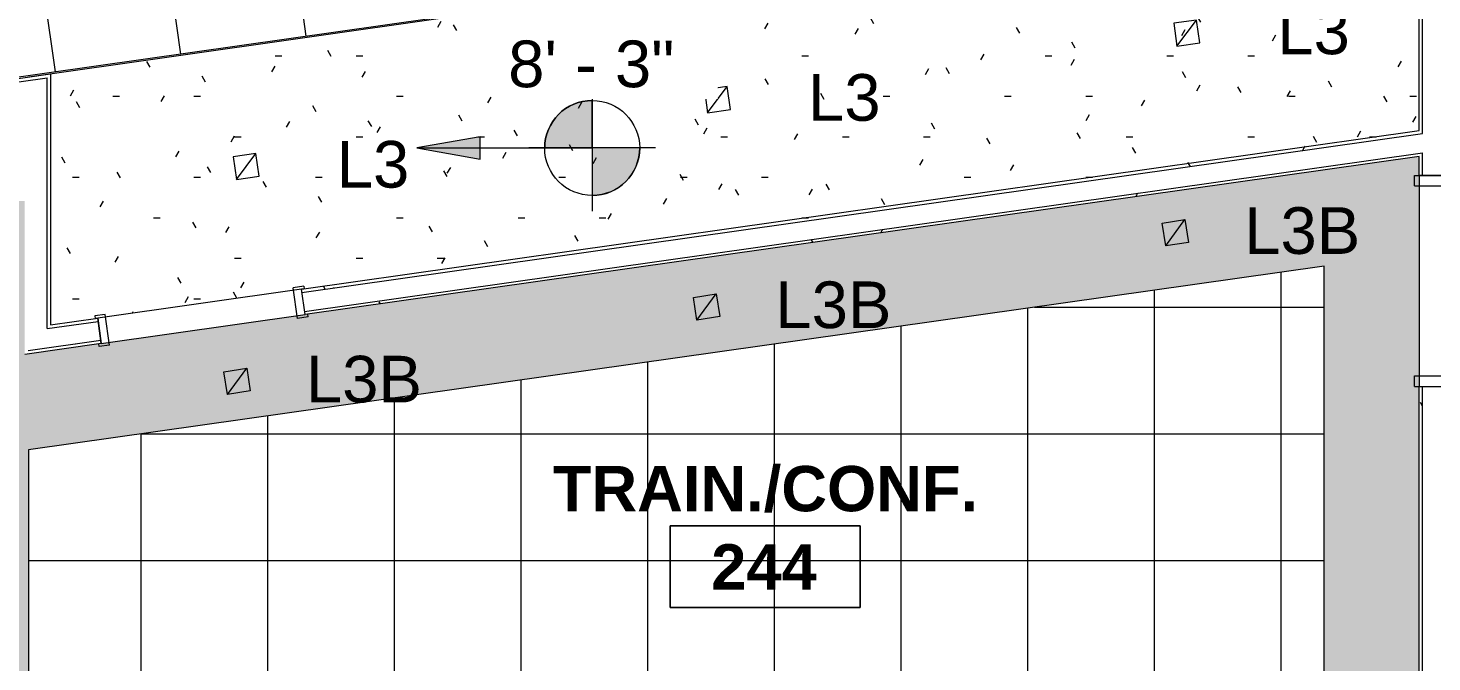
# Model space of a CAD drawing. Header units: inches. Extents: x -24 to 3083, y 122 to 13691.
# Drawn here: x 1251.1 to 1517.1, y 12388.2 to 12508.3 of the extents above; entities that cross this region are included whole.
import ezdxf

# ---------------------------------------------------------------- set-up
doc = ezdxf.new("R2010")
doc.units = ezdxf.units.IN
doc.header["$MEASUREMENT"] = 0
for name, color, linetype, lineweight in [('X2$0$A-AREA-IDEN', 2, 'Continuous', 9), ('X2$0$A-CLNG', 13, 'Continuous', 13), ('X2$0$A-CLNG-PATT', 13, 'Continuous', 13), ('X2$0$A-DOOR', 31, 'Continuous', 13), ('X2$0$A-DOOR-FRAM', 31, 'Continuous', 20), ('X2$0$A-WALL', 113, 'Continuous', 13), ('X2$0$A-WALL-PATT', 111, 'Continuous', 13), ('X2$0$E-LITE-EQPM', 33, 'Continuous', 9), ('X2$0$E-LITE-EQPM-IDEN', 33, 'Continuous', 9), ('X2$0$G-ANNO-DIMS', 111, 'Continuous', 9), ('X2$0$I-WALL', 2, 'Continuous', 9)]:
    doc.layers.add(name, color=color, linetype=linetype, lineweight=lineweight)
doc.styles.add('X2$0$Arial_3', font='arial.ttf', dxfattribs={"height": 8.85179640718562})
doc.styles.add('X2$0$Swis721 Lt BT_B', font='', dxfattribs={"height": 8.583975346687202})
doc.styles.get('X2$0$Swis721 Lt BT_B').set_extended_font_data('Swis721 Lt BT', bold=True)
pattern_1 = [(0, (0, 0), (30.72, 7.68), [1.267, -21.773, 1.267, -21.773, -122.88]), (0, (0, 0), (30.72, 7.68), [-46.08, 1.267, -44.813, 1.267, -21.773, -53.76]), (0, (0, 0), (30.72, 7.68), [-115.2, 1.267, -14.093, 1.267, -37.133]), (120, (11.52, 3.84), (-22.01107510106448, 22.76430040425796), [1.267, -21.773, 1.267, -21.773, -122.88]), (120, (11.52, 3.84), (-22.01107510106448, 22.76430040425796), [-46.07999999999999, 1.267, -44.813, 1.267, -21.773, -53.75999999999999]), (120, (11.52, 3.84), (-22.01107510106448, 22.76430040425796), [-115.2, 1.267, -14.093, 1.267, -37.133]), (240, (15.36, 19.2), (-8.708924898935503, -30.44430040425795), [1.267, -21.773, 1.267, -21.773, -122.88]), (240, (15.36, 19.2), (-8.708924898935503, -30.44430040425795), [-46.08, 1.267, -44.813, 1.267, -21.773, -53.76]), (240, (15.36, 19.2), (-8.708924898935503, -30.44430040425795), [-115.2, 1.267, -14.093, 1.267, -37.133])]

# ---------------------------------------------------------------- blocks, each defined once
blk = doc.blocks.new('X2$0$Single Flush - OTJ_SOLIDFLUSH_ALUM-4896364-FIRST FLOOR')
at = {"layer": 'X2$0$A-DOOR-FRAM'}
for p, q in [((-20.00000000000034, 3.312499999999999), (-20.00000000000034, -2.4375)), ((-20.00000000000034, 3.312499999999999), (-18.00000000000034, 3.312499999999999)), ((-18.00000000000034, 3.312499999999999), (-18.00000000000034, -2.4375)), ((18.00000399999976, 3.312499999999999), (18.00000399999976, -2.4375)), ((18.00000399999976, 3.312499999999999), (20.00000399999975, 3.312499999999999)), ((20.00000399999975, 3.312499999999999), (20.00000399999975, -2.4375)), ((-20.00000000000034, -2.437499999999999), (-18.00000000000034, -2.437499999999999)), ((18.00000399999976, -2.437499999999999), (20.00000399999975, -2.437499999999999))]:
    blk.add_line(p, q, dxfattribs=at)
blk = doc.blocks.new('X2$0$Double Flush w-Skinny Lite - Int-N-LDMF-36_ x 84_-4914563-FIRST FLOOR')
at = {"layer": 'X2$0$A-DOOR-FRAM'}
for p, q in [((-20, 2.9375), (-20, 2.437499999999999)), ((-20, 2.9375), (-18, 2.9375)), ((-18, 2.9375), (-18, -2.9375)), ((18.00000399999999, 2.9375), (18.00000399999999, -2.9375)), ((18.00000399999999, 2.9375), (20.000004, 2.9375)), ((20.000004, 2.9375), (20.000004, 2.4375)), ((-20, 2.4375), (-19.49999999999999, 2.4375)), ((-19.49999999999999, 2.4375), (-19.49999999999999, -2.4375)), ((19.50000399999999, 2.4375), (19.50000399999999, -2.4375)), ((19.50000399999999, 2.4375), (20.000004, 2.4375)), ((-20, -2.9375), (-20, -2.4375)), ((-20, -2.4375), (-19.49999999999999, -2.4375)), ((19.50000399999999, -2.4375), (20.000004, -2.4375)), ((20.000004, -2.9375), (20.000004, -2.4375)), ((-20, -2.9375), (-18, -2.9375)), ((18.00000399999999, -2.9375), (20.000004, -2.9375))]:
    blk.add_line(p, q, dxfattribs=at)
blk = doc.blocks.new('X2$0$L-Recessed Square Downlight - 4_-4552743-FIRST FLOOR')
at = {"layer": 'X2$0$E-LITE-EQPM'}
for p, q in [((-2.187499999999749, -2.18750000000022), (-2.187499999999749, 2.187499999999678)), ((-2.187499999999749, 2.187499999999678), (2.187500000000309, 2.187499999999678)), ((-2.187499999999749, 2.187499999999678), (2.187500000000309, -2.18750000000022)), ((2.187500000000309, 2.187499999999678), (2.187500000000309, -2.18750000000022)), ((2.187500000000309, -2.18750000000022), (-2.187499999999748, -2.18750000000022))]:
    blk.add_line(p, q, dxfattribs=at)
blk = doc.blocks.new('X2$0$L-Recessed Square Downlight - 4_  wall washer-V6-FIRST FLOOR')
at = {"layer": 'X2$0$E-LITE-EQPM'}
for p, q in [((-2.187499999999749, -2.18750000000022), (-2.187499999999749, 2.187499999999678)), ((-2.187499999999749, 2.187499999999678), (2.187500000000309, 2.187499999999678)), ((-2.187499999999749, 2.187499999999678), (2.187500000000309, -2.18750000000022)), ((2.187500000000309, 2.187499999999678), (2.187500000000309, -2.18750000000022)), ((2.187500000000309, -2.18750000000022), (-2.187499999999748, -2.18750000000022))]:
    blk.add_line(p, q, dxfattribs=at)
blk = doc.blocks.new('X2$0$Room Tag - Room Name and Number-3379422-FIRST FLOOR')
at = {"layer": 'X2$0$A-AREA-IDEN'}
for p, q in [((-0.1880646717928032, -0.1635729993857746), (-0.1880646717928032, -0.001823739990654245)), ((-0.1880646717928032, -0.001823739990654244), (0.1869353282071967, -0.001823739990654244)), ((0.1869353282071967, -0.001823739990655456), (-0.1880646717928029, -0.001823739990654244)), ((-0.1880646717928029, -0.001823739990654251), (-0.1880646717928032, -0.1635729993857734)), ((0.1869353282071967, -0.001823739990654244), (0.1869353282071967, -0.1635729993857746)), ((0.1869353282071964, -0.1635729993857746), (0.1869353282071967, -0.001823739990655458)), ((0.1869353282071967, -0.1635729993857746), (-0.1880646717928032, -0.1635729993857746)), ((-0.1880646717928032, -0.1635729993857734), (0.1869353282071964, -0.1635729993857746))]:
    blk.add_line(p, q, dxfattribs=at)
blk = doc.blocks.new('X2$0$Spot Elevations - Spot Elevation - Target Filled-49714-FIRST FLOOR')
at = {"layer": 'X2$0$G-ANNO-DIMS'}
h = blk.add_hatch(color=256, dxfattribs=at)
edge = h.paths.add_edge_path(flags=0)
edge.add_line((1.249000902703301e-16, 0), (-0.09374999999999985, 0))
edge.add_arc((4.891920202254595e-16, -2.60208521396521e-16), 0.09375000000000024, 90.00000000000063, 180.0000000000003, ccw=False)
edge.add_line((1.249000902703301e-16, 0.09375000000000007), (1.249000902703301e-16, 0))
h = blk.add_hatch(color=256, dxfattribs=at)
edge = h.paths.add_edge_path(flags=0)
edge.add_line((1.249000902703301e-16, 0), (0.09375000000000029, 0))
edge.add_arc((2.289834988289385e-16, 6.245004513516504e-17), 0.09374999999999996, 269.99999999999955, 359.99999999999966, ccw=False)
edge.add_line((1.249000902703301e-16, -0.09375), (1.249000902703301e-16, 0))
for p, q in [((-2.706168622523819e-16, 0.1243846875261664), (-2.706168622523819e-16, -0.125)), ((1.249000902703301e-16, 0), (1.249000902703301e-16, 0.09375000000000007)), ((0.1250000000000001, 7.067913962433002e-16), (-0.1249999999999998, 7.067913962433002e-16)), ((-0.09374999999999985, 0), (1.249000902703301e-16, 0)), ((1.249000902703301e-16, 0), (1.249000902703301e-16, -0.09375)), ((0.09375000000000029, 0), (1.249000902703301e-16, 0))]:
    blk.add_line(p, q, dxfattribs=at)
blk.add_circle((1.249000902703301e-16, 0), 0.09375000000000006, dxfattribs=at)
for centre, radius, start, end in [((4.891920202254595e-16, -2.60208521396521e-16), 0.09375000000000024, 90.0000000000002, 179.9999999999999), ((2.289834988289385e-16, 6.245004513516504e-17), 0.09374999999999996, 269.9999999999992, 359.9999999999993)]:
    blk.add_arc(centre, radius, start, end, dxfattribs=at)
blk = doc.blocks.new('X2')
at = {"layer": 'X2$0$A-CLNG-PATT'}
h = blk.add_hatch(dxfattribs=at)
h.set_pattern_fill('FP2_74', color=256, style=0, pattern_type=2)
h.set_pattern_definition([(8.074, (26217.482, 12544.489), (3.370847015057261, -23.76209987356083), []), (278.074, (26217.482, 12544.489), (-23.76209987356083, -3.370847015057261), [])])
h.paths.add_polyline_path([(25830.86037864333, 12447.85954503183), (25830.89416242711, 12447.86185002355), (26733.77288079668, 12576.06873422016), (26769.29907586632, 12581.10841181766), (26759.73493089769, 12641.35613648421), (26759.69921647511, 12641.35613648422), (25846.81603283539, 12511.86254390179), (25772.94647931332, 12511.86254390179), (25772.94647931332, 12447.98330596964), (25830.23537864333, 12447.98330596964), (25830.23537864333, 12447.85954503183)], flags=0)
h = blk.add_hatch(dxfattribs=at)
h.set_pattern_fill('FP2_1', color=256, style=0, pattern_type=2)
h.set_pattern_definition(pattern_1)
h.paths.add_polyline_path([(26197.00109085786, 12452.06896977697), (26456.30722931333, 12488.85363906977), (26456.30722931333, 12536.70799139035), (26197.00109085786, 12499.60769342911), (26197.00109085786, 12452.71784294674)], flags=0)
h = blk.add_hatch(dxfattribs=at)
h.set_pattern_fill('FP2_1', color=256, style=0, pattern_type=2)
h.set_pattern_definition(pattern_1)
h.paths.add_polyline_path([(25694.33336055828, 12119.16813648421), (25694.33336055828, 12138.40076148421), (25540.30722931332, 12138.40076148421), (25540.30722931332, 12119.16813648421), (25641.98303642479, 12119.16813648421)], flags=0)
h.paths.add_polyline_path([(26192.85965643385, 12119.17263648422), (26332.6414855583, 12119.17263648422), (26332.6414855583, 12138.40076148421), (26192.85965643385, 12138.40076148421), (26192.85965643385, 12428.37745533608), (26438.30722931333, 12463.19617521241), (26438.30722931333, 12138.40076148421), (26351.64148555828, 12138.40076148421), (26351.64148555828, 12119.17263648422), (26456.30722931333, 12119.17263648422), (26456.30722931333, 12483.92983184179), (26192.12609085786, 12446.45360443982), (26192.12609085786, 12475.50955231424), (26164.12609085786, 12475.50955231424), (26164.12609085786, 12474.25955231424), (26159.87609085786, 12474.25955231424), (26159.87609085786, 12475.50955231424), (26136.12609085786, 12475.50955231424), (26136.12609085786, 12438.50955231414), (25892.28144421932, 12403.91824246407), (25891.11037864333, 12403.91826148419), (25891.11037864333, 12441.66413034901), (25865.23537864333, 12441.66413034901), (25865.23537864333, 12440.41413034901), (25860.98537864333, 12440.41413034901), (25860.98537864333, 12441.66413034901), (25835.11037864333, 12441.66413034901), (25835.11037864333, 12403.9182614842), (25515.31948555829, 12403.9182614842), (25515.31948555829, 12365.91851148421), (25530.3067355583, 12365.91851148421), (25530.3067355583, 12341.91851148421), (25515.38386654815, 12341.91851148421), (25515.38386654815, 12141.56399912924), (25533.38386654815, 12141.56399912924), (25533.38386654815, 12385.9182614842), (25835.11037864333, 12385.9182614842), (25835.11037864333, 12138.40076148421), (25751.48073555829, 12138.40076148421), (25751.48073555829, 12119.17263648422), (25852.64148555829, 12119.17263648422), (25852.64148555829, 12136.23013648421), (25860.98537864334, 12136.23013648421), (25860.98537864334, 12137.23069898422), (25865.23537864334, 12137.23069898422), (25865.23537864334, 12136.23013648421), (25871.64148555829, 12136.23013648421), (25871.64148555829, 12119.17263648422), (26092.64148555829, 12119.17263648422), (26092.64148555829, 12138.40076148421), (25892.28144421932, 12138.40076148421), (25892.28144421932, 12385.73800916321), (26131.25109085787, 12419.63778290161), (26131.25109085787, 12138.40076148421), (26111.64148555828, 12138.40076148421), (26111.64148555828, 12119.17263648422), (26159.38198555829, 12119.17263648422), (26159.38198555829, 12136.17263648422), (26159.87609085787, 12136.17263648422), (26159.87609085787, 12137.42263648422), (26164.12609085787, 12137.42263648422), (26164.12609085787, 12136.17263648422), (26164.25698555829, 12136.17263648422), (26164.25698555829, 12119.17263648422)], flags=0)
h.paths.add_polyline_path([(25931.70798530112, 12129.58543204254), (25932.06505871468, 12128.70315536366), (25932.19606615642, 12128.69489912422), (25932.27124627082, 12128.75840315282), (25932.28632521731, 12128.87293912267), (25932.21599848166, 12128.96459070896), (25932.10146251181, 12128.97966965545), (25932.00981092552, 12128.9093429198), (25931.97495106126, 12128.87293912267), (25931.79416457831, 12129.35543204254)], flags=0)
h.paths.add_polyline_path([(26042.49314155113, 12129.58543204254), (26042.20639487322, 12128.87293912267), (26042.13606813757, 12128.96459070896), (26042.02153216772, 12128.97966965545), (26041.92988058143, 12128.9093429198), (26041.91884355664, 12128.78504888775), (26041.98512837058, 12128.70315536366), (26042.09966434044, 12128.68807641717), (26042.19131592673, 12128.75840315282), (26042.4097243455, 12129.35543204254)], flags=0)
h.paths.add_polyline_path([(26000.49091142479, 12125.19715079254), (25932.55564155112, 12125.19715079254), (25932.52439155112, 12125.92918204254), (25931.70798530112, 12125.93152579254), (25931.70798530112, 12129.58543204254), (25932.52439155112, 12129.58543204254), (25932.55972601585, 12130.90696420125), (25932.59506048057, 12130.91643204254), (25938.55564155112, 12130.88518204254), (25938.55564155112, 12131.05543204254), (26035.64548530112, 12131.05543204254), (26035.64548530112, 12130.88518204254), (26041.67432731574, 12130.85529415655), (26041.67673530112, 12129.58543204254), (26042.49314155113, 12129.58543204254), (26042.49314155113, 12125.92918204254), (26041.67673530112, 12125.92590079254), (26041.64548530112, 12125.19715079254), (26011.35478642479, 12125.19715079254)], flags=0)
h.paths.add_polyline_path([(26042.49229151166, 12125.93152579254), (26042.13606813757, 12126.81145872141), (26042.00506069583, 12126.81971496085), (26041.92988058143, 12126.75621093226), (26041.91480163494, 12126.64167496241), (26041.98512837058, 12126.55002337612), (26042.09966434044, 12126.53494442962), (26042.19131592673, 12126.60527116527), (26042.22617579099, 12126.64167496241), (26042.40819173374, 12126.15590079254)], flags=0)
h.paths.add_polyline_path([(25931.7088634867, 12125.93152579254), (25931.99473197903, 12126.64167496241), (25932.06505871468, 12126.55002337612), (25932.17959468453, 12126.53494442962), (25932.27124627082, 12126.60527116527), (25932.28632521731, 12126.71980713512), (25932.20861027976, 12126.81451901484), (25932.10146251181, 12126.82653766791), (25932.00981092552, 12126.75621093226), (25931.7902124515, 12126.15590079254)], flags=0)
h.paths.add_polyline_path([(26041.82330046191, 12127.54742840258), (26041.97170707145, 12127.608900433), (26042.03317910187, 12127.75730704254), (26041.97170707145, 12127.90571365207), (26041.82330046191, 12127.96718568249), (26041.67673530112, 12127.90571365207), (26041.71836114194, 12127.57554680862), (26041.76897987273, 12127.55457984382)], flags=0)
h.paths.add_polyline_path([(25932.37782639033, 12127.54742840258), (25932.52439155112, 12127.608900433), (25932.48276571032, 12127.93906727645), (25932.32350580116, 12127.96003424126), (25932.19606615642, 12127.86224636251), (25932.17509919162, 12127.70298645335), (25932.27288707036, 12127.57554680862), (25932.32350580116, 12127.55457984382)], flags=0)
h.paths.add_polyline_path([(25523.7269855583, 12190.41387625682), (25524.60926223717, 12190.77094967037), (25524.61751847661, 12190.90195711211), (25524.55401444801, 12190.97713722651), (25524.43947847816, 12190.992216173), (25524.34782689187, 12190.92188943735), (25524.33274794538, 12190.8073534675), (25524.40307468103, 12190.71570188121), (25524.43947847816, 12190.68084201695), (25523.9569855583, 12190.50005553399)], flags=0)
h.paths.add_polyline_path([(25523.72698555829, 12301.19903250681), (25524.43947847816, 12300.91228582891), (25524.34782689187, 12300.84195909326), (25524.33274794538, 12300.72742312341), (25524.40307468103, 12300.63577153712), (25524.51761065088, 12300.62069259062), (25524.60926223717, 12300.69101932628), (25524.62434118366, 12300.80555529613), (25524.55401444801, 12300.89720688242), (25524.29792050173, 12300.99196382171)], flags=0)
h.paths.add_polyline_path([(25527.38323555829, 12301.19903250681), (25526.50095887942, 12300.84195909326), (25526.49270263997, 12300.71095165151), (25526.55620666857, 12300.63577153712), (25526.67074263842, 12300.62069259062), (25526.76239422471, 12300.69101932628), (25526.77747317121, 12300.80555529613), (25526.70714643555, 12300.89720688242), (25526.67074263842, 12300.93206674668), (25527.27071402574, 12301.15687153141)], flags=0)
h.paths.add_polyline_path([(25526.67074263842, 12190.41387625681), (25523.7269855583, 12190.41387625682), (25523.72698555829, 12191.23028250681), (25522.40545339958, 12191.26561697154), (25522.39598555829, 12191.30095143626), (25522.3819855583, 12197.26153250681), (25522.25698555829, 12197.26153250681), (25522.25698555829, 12294.35137625681), (25522.42723555829, 12294.35137625681), (25522.45712139924, 12300.38021827144), (25523.72698555829, 12300.38262625681), (25523.72698555829, 12301.19903250681), (25527.38323555829, 12301.19903250681), (25527.3865168083, 12300.38262625681), (25528.11526680829, 12300.35137625681), (25528.11526680829, 12191.26153250681), (25527.38323555829, 12191.23028250681), (25527.38089180829, 12190.41387625681), (25526.70714643555, 12190.41387625681)], flags=0)
h.paths.add_polyline_path([(25527.38089180829, 12190.41475444238), (25526.67074263842, 12190.70062293472), (25526.76239422471, 12190.77094967037), (25526.77747317121, 12190.88548564022), (25526.70714643555, 12190.97713722651), (25526.59261046571, 12190.992216173), (25526.49789858599, 12190.91450123545), (25526.48587993293, 12190.8073534675), (25526.55620666857, 12190.71570188121), (25527.15651680829, 12190.49610340719)], flags=0)
h.paths.add_polyline_path([(25525.55511055829, 12190.87383870607), (25525.70351716783, 12190.93531073649), (25525.76498919825, 12191.08371734603), (25525.70351716783, 12191.23028250681), (25525.37335032438, 12191.18865666601), (25525.35238335957, 12191.02939675685), (25525.45017123832, 12190.90195711211), (25525.50078996912, 12190.88099014731)], flags=0)
h.paths.add_polyline_path([(26446.26715643386, 12262.5432614842), (26447.14943311273, 12262.90033489776), (26447.15768935217, 12263.0313423395), (26447.09418532357, 12263.1065224539), (26446.97964935372, 12263.12160140039), (26446.88799776743, 12263.05127466474), (26446.87291882094, 12262.93673869489), (26446.94324555659, 12262.8450871086), (26446.97964935372, 12262.81022724433), (26446.49715643386, 12262.62944076138)], flags=0)
h.paths.add_polyline_path([(26446.26715643385, 12373.3284177342), (26446.97964935372, 12373.0416710563), (26446.88799776743, 12372.97134432065), (26446.87291882094, 12372.8568083508), (26446.94324555659, 12372.76515676451), (26447.06753958864, 12372.75411973972), (26447.14943311273, 12372.82040455366), (26447.16451205922, 12372.93494052351), (26447.09418532357, 12373.0265921098), (26446.49715643386, 12373.24500052858)], flags=0)
h.paths.add_polyline_path([(26447.06753958864, 12262.5432614842), (26446.26715643386, 12262.5432614842), (26446.26715643385, 12263.3596677342), (26444.94562427514, 12263.39500219893), (26444.93615643385, 12263.43033666365), (26444.92215643385, 12269.3909177342), (26444.79715643385, 12269.3909177342), (26444.79715643385, 12366.4807614842), (26444.96740643386, 12366.4807614842), (26444.9972922748, 12372.50960349882), (26446.26715643385, 12372.5120114842), (26446.26715643385, 12373.3284177342), (26449.92340643385, 12373.3284177342), (26449.92668768386, 12372.5120114842), (26450.65543768385, 12372.4807614842), (26450.65543768385, 12263.3909177342), (26449.92340643385, 12263.3596677342), (26449.92106268385, 12262.5432614842), (26447.12061168809, 12262.5432614842)], flags=0)
h.paths.add_polyline_path([(26449.92106268385, 12262.54413966977), (26449.21091351398, 12262.83000816211), (26449.30256510027, 12262.90033489776), (26449.31764404677, 12263.01487086761), (26449.24731731111, 12263.1065224539), (26449.13278134127, 12263.12160140039), (26449.03806946155, 12263.04388646284), (26449.02605080849, 12262.93673869489), (26449.09637754413, 12262.8450871086), (26449.69668768386, 12262.62548863458)], flags=0)
h.paths.add_polyline_path([(26448.09528143385, 12263.00322393346), (26448.24368804339, 12263.06469596387), (26448.30516007381, 12263.21310257341), (26448.24368804339, 12263.3596677342), (26447.91352119994, 12263.31804189339), (26447.89255423513, 12263.15878198423), (26447.99034211388, 12263.0313423395), (26448.04096084468, 12263.0103753747)], flags=0)
h.paths.add_polyline_path([(25525.70351716783, 12300.38262625681), (25525.73687079221, 12300.42425209762), (25525.75783775701, 12300.58351200678), (25525.66004987827, 12300.71095165151), (25525.50078996912, 12300.73191861632), (25525.37335032438, 12300.63413073758), (25525.35238335957, 12300.47487082842), (25525.40670394876, 12300.38262625681), (25525.66004987827, 12300.38262625681)], flags=0)
h.paths.add_polyline_path([(26448.20022075383, 12372.5120114842), (26448.27704166777, 12372.55363732501), (26448.29800863258, 12372.71289723417), (26448.20022075383, 12372.8403368789), (26448.04096084468, 12372.86130384371), (26447.91352119994, 12372.76351596497), (26447.89255423513, 12372.60425605581), (26447.94687482432, 12372.5120114842), (26447.99034211388, 12372.5120114842)], flags=0)
h.paths.add_polyline_path([(26449.17184742763, 12372.74493467017), (26449.27857796041, 12372.78914390437), (26449.32278719461, 12372.89587443715), (26449.27857796041, 12373.00260496994), (26449.24731731111, 12373.07509220417), (26449.04112975498, 12372.97134432065), (26449.03287351553, 12372.8403368789), (26449.09637754413, 12372.76515676451), (26449.13278134127, 12372.75007781801)], flags=0)
h.paths.add_polyline_path([(25882.21559310364, 12404.16413034901), (25844.00516418303, 12404.16413034901), (25844.00516418303, 12408.41413034901), (25882.21559310364, 12408.41413034901), (25882.21559310364, 12404.664130349)], flags=0)
h.paths.add_polyline_path([(25882.21559310364, 12408.66413034901), (25844.00516418303, 12408.66413034901), (25844.00516418303, 12412.91413034901), (25882.21559310364, 12412.91413034901), (25882.21559310364, 12411.06395592318)], flags=0)
h.paths.add_polyline_path([(25882.21559310364, 12413.24746368234), (25844.00516418303, 12413.24746368234), (25844.00516418303, 12417.49746368234), (25882.21559310364, 12417.49746368234)], flags=0)
h.paths.add_polyline_path([(25855.6274669072, 12417.74746368234), (25844.00516418303, 12417.74746368234), (25844.00516418303, 12421.99746368234), (25882.21559310364, 12421.99746368234), (25882.21559310364, 12417.74746368234), (25859.26053642479, 12417.74746368234)], flags=0)
h.paths.add_polyline_path([(25882.21559310364, 12422.33079701567), (25844.00516418303, 12422.33079701567), (25844.00516418303, 12426.58079701567), (25882.21559310364, 12426.58079701567)], flags=0)
h.paths.add_polyline_path([(25859.26053642479, 12426.83079701567), (25844.00516418303, 12426.83079701567), (25844.00516418303, 12431.08079701567), (25882.21559310364, 12431.08079701567), (25882.21559310364, 12426.83079701567), (25869.10355533661, 12426.83079701567)], flags=0)
h.paths.add_polyline_path([(25875.9034164707, 12431.41413034901), (25844.00516418303, 12431.41413034901), (25844.00516418303, 12435.66413034901), (25882.21559310364, 12435.66413034901), (25882.21559310364, 12431.41413034901)], flags=0)
h.paths.add_polyline_path([(25859.26053642479, 12435.91413034901), (25844.00516418303, 12435.91413034901), (25844.00516418303, 12440.16413034901), (25882.21559310364, 12440.16413034901), (25882.21559310364, 12435.91413034901)], flags=0)
h.paths.add_polyline_path([(26167.12609085787, 12438.00955231424), (26140.79253361849, 12438.00955231424), (26140.79253361849, 12442.25955231424), (26183.20964809724, 12442.25955231424), (26183.20964809724, 12438.00955231424)], flags=0)
h.paths.add_polyline_path([(26140.79253361849, 12442.50955231424), (26140.79253361849, 12446.75955231424), (26183.20964809724, 12446.75955231424), (26183.20964809724, 12442.50955231424), (26163.44903642479, 12442.50955231424)], flags=0)
h.paths.add_polyline_path([(26140.79253361849, 12447.09288564757), (26140.79253361849, 12451.34288564757), (26183.20964809724, 12451.34288564757), (26183.20964809724, 12447.09288564757), (26163.44903642479, 12447.09288564757)], flags=0)
h.paths.add_polyline_path([(26163.44903642479, 12451.59288564757), (26140.79253361849, 12451.59288564757), (26140.79253361849, 12455.84288564757), (26183.20964809724, 12455.84288564757), (26183.20964809724, 12451.59288564757), (26182.22107076084, 12451.59288564757)], flags=0)
h.paths.add_polyline_path([(26140.79253361849, 12456.17621898091), (26140.79253361849, 12460.42621898091), (26183.20964809724, 12460.42621898091), (26183.20964809724, 12456.17621898091), (26163.44903642479, 12456.17621898091)], flags=0)
h.paths.add_polyline_path([(26183.20964809724, 12460.67621898091), (26140.79253361849, 12460.67621898091), (26140.79253361849, 12464.92621898091), (26183.20964809724, 12464.92621898091), (26183.20964809724, 12463.19617521236)], flags=0)
h.paths.add_polyline_path([(26140.79253361849, 12465.25955231424), (26140.79253361849, 12469.50955231424), (26183.20964809724, 12469.50955231424), (26183.20964809724, 12465.25955231424), (26155.88108224486, 12465.25955231424)], flags=0)
h.paths.add_polyline_path([(26183.20964809724, 12469.75955231424), (26140.79253361849, 12469.75955231424), (26140.79253361849, 12474.00955231424), (26183.20964809724, 12474.00955231424), (26183.20964809724, 12470.05145592319)], flags=0)
h = blk.add_hatch(dxfattribs=at)
h.set_pattern_fill('FP2_66', color=256, style=0, pattern_type=2)
h.set_pattern_definition([(90, (26256.547, 12287.401), (24, -1.469576158976824e-15), []), (0, (26256.547, 12287.401), (0, -24), [])])
h.paths.add_polyline_path([(26192.85965643385, 12138.40076148421), (26438.30722931333, 12138.40076148421), (26438.30722931333, 12463.19617521241), (26192.85965643385, 12428.37745533608), (26192.85965643385, 12191.40576139876)], flags=0)
h.paths.add_polyline_path([(26232.52809893603, 12190.96699323265), (26232.52809893604, 12335.30063648421), (26234.27809893604, 12335.30063648421), (26234.27809893603, 12190.96699323265)], flags=0)
h.paths.add_polyline_path([(26306.54686710214, 12191.40576139876), (26304.79686710214, 12191.40576139876), (26304.79686710214, 12383.48576148422), (26306.54686710214, 12383.48576148422), (26306.54686710214, 12239.40576139876)], flags=0)
h.paths.add_polyline_path([(26378.54686710214, 12191.40576139876), (26376.79686710214, 12191.40576139876), (26376.79686710214, 12287.13063648421), (26376.52809893604, 12287.13063648421), (26376.52809893604, 12335.30063648421), (26378.27809893604, 12335.30063648421), (26378.27809893604, 12287.57576139876), (26378.54686710214, 12287.57576139876), (26378.54686710214, 12204.60770592318)], flags=0)
h.paths.add_polyline_path([(26234.54686710214, 12335.31576148422), (26232.79686710214, 12335.31576148422), (26232.79686710214, 12383.48576148422), (26234.54686710214, 12383.48576148422)], flags=0)
h.paths.add_polyline_path([(26376.79686710214, 12335.31576148422), (26376.79686710214, 12383.48576148422), (26378.54686710214, 12383.48576148422), (26378.54686710214, 12335.31576148422), (26378.27809893604, 12335.31576148422)], flags=0)
at = {"layer": 'X2$0$A-WALL-PATT', "lineweight": 9}
h = blk.add_hatch(dxfattribs=at)
h.set_pattern_fill('FP2_1', color=256, style=0, pattern_type=2)
h.set_pattern_definition(pattern_1)
h.paths.add_polyline_path([(26456.77366142478, 12293.79263648421), (26456.93222931333, 12293.79263648421), (26456.93222931333, 12440.38638648421), (26456.30722931333, 12440.38638648421), (26456.30722931333, 12293.79263648421)], flags=0)
h.paths.add_polyline_path([(26456.30722931358, 12480.38638648421), (26456.93222931333, 12480.38638648421), (26456.93222931333, 12484.64975047476), (26456.30722931358, 12484.56108917875), (26456.30722931358, 12483.92983184179)], flags=0)
h.paths.add_polyline_path([(26456.30722931358, 12488.22238173289), (26456.93222931333, 12488.3110430289), (26456.93222931333, 12536.1653953495), (26456.30722931358, 12536.07673405346), (26456.30722931358, 12488.3110430289)], flags=0)
h = blk.add_hatch(dxfattribs=at)
h.set_pattern_fill('FP2_1', color=256, style=0, pattern_type=2)
h.set_pattern_definition(pattern_1)
h.paths.add_polyline_path([(26131.96800262257, 12489.75096747014), (26197.00109085786, 12498.97643609219), (26197.00109085786, 12499.60769342911), (26131.26145729667, 12490.2728677598), (26131.87609085787, 12489.81885947206)], flags=0)
h = blk.add_hatch(dxfattribs=at)
h.set_pattern_fill('FP2_1', color=256, style=0, pattern_type=2)
h.set_pattern_definition(pattern_1)
h.paths.add_polyline_path([(26196.37609085786, 12451.349051144), (26197.00109085786, 12451.43771244005), (26197.00109085786, 12498.97643609219), (26196.37609085786, 12498.88777479614), (26196.37609085786, 12451.43771244005)], flags=0)
h = blk.add_hatch(dxfattribs=at)
h.set_pattern_fill('FP2_1', color=256, style=0, pattern_type=2)
h.set_pattern_definition(pattern_1)
h.paths.add_polyline_path([(26197.00109085786, 12451.43771244005), (26206.02511376714, 12452.71784294674), (26205.93733132599, 12453.33664763565), (26197.00109085786, 12452.06896977697)], flags=0)
h.paths.add_polyline_path([(26244.63852635557, 12458.19546727446), (26456.30722931333, 12488.22238173285), (26456.30722931333, 12488.85363906977), (26244.55074391442, 12458.81427196338)], flags=0)
h = blk.add_hatch(dxfattribs=at)
h.set_pattern_fill('FP2_1', color=256, style=0, pattern_type=2)
h.set_pattern_definition(pattern_1)
h.paths.add_polyline_path([(26192.75109085786, 12446.54226573588), (26206.62203436703, 12448.5099710621), (26206.53425192276, 12449.12877575102), (26192.75109085786, 12447.1735230728)], flags=0)
h.paths.add_polyline_path([(26245.23544695538, 12453.98759538983), (26456.30722931333, 12483.92983184179), (26456.30722931333, 12484.56108917871), (26245.14766451423, 12454.60640007875)], flags=0)
at = {"layer": 'X2$0$G-ANNO-DIMS'}
blk.add_hatch(color=256, dxfattribs=at).paths.add_polyline_path([(26266.3951131125, 12485.57169023949), (26278.3951131125, 12483.45576647099), (26278.3951131125, 12487.68761400799)], flags=0)
at = {"layer": 'X2$0$A-CLNG'}
for p, q in [((26192.9035476544, 12499.02642384346), (26456.3072293133, 12536.70799139037)), ((26446.52791557183, 12535.30899852515), (25830.87793513179, 12447.85954503182)), ((26438.3072293133, 12463.19617521235), (26192.85965643383, 12428.37745533602)), ((26438.3072293133, 12138.4007614842), (26438.3072293133, 12463.19617521235)), ((26192.85965643383, 12428.37745533602), (26192.85965643383, 12138.4007614842))]:
    blk.add_line(p, q, dxfattribs=at)
at = {"layer": 'X2$0$A-WALL'}
for p, q in [((26456.9322293133, 12488.31104302889), (26456.9322293133, 12536.1653953495)), ((26131.96800262255, 12489.75096747013), (26196.37609085783, 12498.88777479613)), ((26196.37609085783, 12451.34905114399), (26196.37609085783, 12498.88777479613)), ((26244.63852635555, 12458.19546727445), (26456.9322293133, 12488.31104302889)), ((26245.14766451421, 12454.60640007874), (26456.9322293133, 12484.64975047475)), ((26456.9322293133, 12480.3863864842), (26456.9322293133, 12484.64975047475)), ((26196.37609085783, 12451.34905114399), (26206.02511376711, 12452.71784294673)), ((26192.75109085784, 12447.17352307279), (26206.53425192578, 12449.12877575101)), ((26456.9322293133, 12220.75643206699), (26456.9322293133, 12440.3863864842))]:
    blk.add_line(p, q, dxfattribs=at)
at = {"layer": 'X2$0$G-ANNO-DIMS'}
for p, q in [((26278.3951131125, 12487.68761400799), (26266.3951131125, 12485.57169023949)), ((26278.3951131125, 12483.45576647099), (26278.3951131125, 12487.68761400799)), ((26266.3951131125, 12485.57169023949), (26278.3951131125, 12483.45576647099)), ((26266.3951131125, 12485.57169023949), (26299.63740699197, 12485.57169023949))]:
    blk.add_line(p, q, dxfattribs=at)
at = {"layer": 'X2$0$I-WALL', "lineweight": 13}
for p, q in [((26456.3072293133, 12488.85363906976), (26456.3072293133, 12536.70799139037)), ((26131.25109085784, 12490.28052508511), (26197.00109085784, 12499.6076934291)), ((26197.00109085784, 12499.6076934291), (26197.00109085784, 12452.06896977696)), ((26244.55074391439, 12458.81427196337), (26456.3072293133, 12488.85363906976)), ((26456.3072293133, 12483.92983184178), (26245.23544695536, 12453.98759538982)), ((26456.3072293133, 12480.3863864842), (26456.3072293133, 12483.92983184178)), ((26461.1822293133, 12480.3863864842), (26456.3072293133, 12480.3863864842)), ((26245.23544695536, 12453.98759538982), (26244.55074391439, 12458.81427196337)), ((26197.00109085784, 12452.06896977696), (26205.93733132596, 12453.33664763565)), ((26205.93733132596, 12453.33664763565), (26206.62203436693, 12448.50997106209)), ((26206.62203436693, 12448.50997106209), (26192.12609085784, 12446.45360443982)), ((26456.3072293133, 12220.75643206699), (26456.3072293133, 12440.3863864842)), ((26456.3072293133, 12440.3863864842), (26461.1822293133, 12440.3863864842))]:
    blk.add_line(p, q, dxfattribs=at)
at = {"layer": 'X2$0$I-WALL'}
for p, q in [((26456.3072293133, 12480.3863864842), (26456.3072293133, 12440.3863864842)), ((26244.55074391439, 12458.81427196337), (26205.93733132596, 12453.33664763565)), ((26206.62203436693, 12448.50997106209), (26245.23544695536, 12453.98759538982))]:
    blk.add_line(p, q, dxfattribs=at)
at = {"layer": 'X2$0$A-AREA-IDEN', "xscale": 95.99999999999994, "yscale": 95.99999999999994, "zscale": 95.99999999999994}
blk.add_blockref('X2$0$Room Tag - Room Name and Number-3379422-FIRST FLOOR', (26332.45983519325, 12414.17213160687), dxfattribs=at)
at = {"layer": 'X2$0$A-DOOR'}
for name, p, rotation in [('X2$0$Single Flush - OTJ_SOLIDFLUSH_ALUM-4896364-FIRST FLOOR', (26458.7447293133, 12460.3863864842), 89.99999999999993), ('X2$0$Double Flush w-Skinny Lite - Int-N-LDMF-36_ x 84_-4914563-FIRST FLOOR', (26225.58638914066, 12453.66212151273), 188.0739969258827)]:
    blk.add_blockref(name, p, dxfattribs=dict(at, rotation=rotation))
at = {"layer": 'X2$0$E-LITE-EQPM', "extrusion": (0, 0, -1)}
for p, rotation in [((-26412.2902710851, 12507.33904292197), 171.926003074241), ((-26323.36803728771, 12494.72470612882), 171.9260030741692), ((-26234.07452067696, 12482.05769987091), 171.9260030741703)]:
    blk.add_blockref('X2$0$L-Recessed Square Downlight - 4_-4552743-FIRST FLOOR', p, dxfattribs=dict(at, rotation=rotation))
at = {"layer": 'X2$0$E-LITE-EQPM', "rotation": 99.0000000000036}
for p in [(26410.14050112389, 12469.5004280414), (26321.31028099163, 12455.43110334185), (26232.35659981678, 12441.34222433415)]:
    blk.add_blockref('X2$0$L-Recessed Square Downlight - 4_  wall washer-V6-FIRST FLOOR', p, dxfattribs=at)
at = {"layer": 'X2$0$G-ANNO-DIMS', "xscale": 95.99999999999994, "yscale": 95.99999999999994, "zscale": 95.99999999999994}
blk.add_blockref('X2$0$Spot Elevations - Spot Elevation - Target Filled-49714-FIRST FLOOR', (26299.63740699195, 12485.57169023948), dxfattribs=at)
at = {"layer": 'X2$0$A-AREA-IDEN', "char_height": 8.583975346687202, "attachment_point": 2, "line_spacing_factor": 0.9985383491037771, "style": 'X2$0$Swis721 Lt BT_B'}
for s, insert, width in [('TRAIN./CONF.', (26332.4705428596, 12425.31036080372), 90.71999999999991), ('244', (26332.18451127076, 12410.48356131635), 23.00399999999998)]:
    blk.add_mtext(s, dxfattribs=dict(at, insert=insert, width=width))
at = {"layer": 'X2$0$E-LITE-EQPM-IDEN', "char_height": 8.85179640718562, "attachment_point": 2, "line_spacing_factor": 0.9385317878468563, "style": 'X2$0$Arial_3'}
for s, insert, width in [('L3', (26436.32246076741, 12512.18929328188), 16.41599999999998), ('L3', (26347.40022697001, 12499.57495648873), 16.41599999999998), ('L3', (26258.10671035926, 12486.90795023082), 16.41599999999998), ('L3B', (26434.1726908062, 12474.35067840132), 26.24399999999997), ('L3B', (26345.34247067394, 12460.28135370176), 26.24399999999997), ('L3B', (26256.38878949908, 12446.19247469406), 26.24399999999997)]:
    blk.add_mtext(s, dxfattribs=dict(at, insert=insert, width=width))
at = {"layer": 'X2$0$G-ANNO-DIMS', "insert": (26283.71738242703, 12505.93480708452), "char_height": 8.85179640718563, "width": 37.476, "attachment_point": 1, "line_spacing_factor": 0.9385317878468562, "style": 'X2$0$Arial_3', "bg_fill": 3, "box_fill_scale": 1.25, "bg_fill_color": 0, "bg_fill_transparency": 0}
blk.add_mtext('8\' - 3"', dxfattribs=at)

msp = doc.modelspace()

# ---------------------------------------------------------------- block references
at = {"color": 253, "lineweight": 5}
msp.add_blockref('X2', (-24941.60159030255, 0), dxfattribs=at)

doc.saveas('drawing.dxf')
